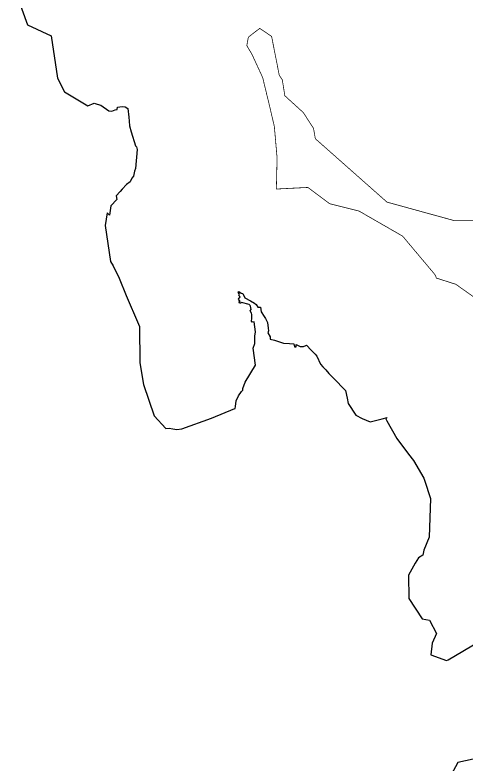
# Model space of a CAD drawing. Header units: metres. Extents: x 255476 to 378809, y 1739479 to 2227865.
# Drawn here: x 308222 to 311293, y 1907978 to 1913078 of the extents above; entities that cross this region are included whole.
import ezdxf

# ---------------------------------------------------------------- set-up
doc = ezdxf.new("R2010")
doc.units = ezdxf.units.M
doc.header["$MEASUREMENT"] = 0
doc.layers.add('COASTLINE', color=5, linetype='Continuous')
doc.layers.add('DISTRICT BOUNDRY', color=86, linetype='Continuous')

msp = doc.modelspace()

# ---------------------------------------------------------------- linework, layer by layer
at = {"layer": 'COASTLINE', "color": 1, "flags": 128}
msp.add_lwpolyline([(311542.3, 1911677.5, 5, 5, 0), (311215, 1911677.5, 5, 5, 0), (310755.2, 1911804, 5, 5, 0), (310267.5, 1912235.6, 5, 5, 0), (310255.3, 1912305.6, 5, 5, 0), (310186, 1912413.2, 5, 5, 0), (310060, 1912527.9, 5, 5, 0), (310042.6, 1912636.2, 5, 5, 0), (310021.5, 1912669, 5, 5, 0), (310000.4, 1912776.9, 5, 5, 0), (309969.7, 1912932.2, 5, 5, 0), (309889, 1912987.1, 5, 5, 0), (309811.5, 1912927, 5, 5, 0), (309800.8, 1912869, 5, 5, 0), (309834.8, 1912812.5, 5, 5, 0), (309908.9, 1912652.2, 5, 5, 0), (309958.3, 1912448.2, 5, 5, 0), (309988.5, 1912318.2, 5, 5, 0), (310007, 1912105, 5, 5, 0), (310002.1, 1911893, 5, 5, 0), (310216.7, 1911903.9, 5, 5, 0), (310365.2, 1911793, 5, 5, 0), (310564.7, 1911743.2, 5, 5, 0), (310861.9, 1911572.2, 5, 5, 0), (311082, 1911310.1, 5, 5, 0), (311092.4, 1911286.5, 5, 5, 0), (311224.1, 1911244.5, 5, 5, 0), (311535.6, 1911023.6, 5, 5, 0)], format="xyseb", dxfattribs=at)
at = {"layer": 'DISTRICT BOUNDRY'}
for points in [[(308222.4, 1913250.9, 0), (308308.2, 1913011.7, 0), (308469.5, 1912936.3, 0), (308511.2, 1912646.8, 0), (308559.2, 1912553.8, 0), (308718.6, 1912460.2, 0), (308762.4, 1912478.7, 0), (308782, 1912469.8, 0), (308807.3, 1912463, 0), (308861, 1912426.1, 0), (308881.8, 1912423.6, 0), (308904.6, 1912431.5, 0), (308917.4, 1912435.6, 0), (308921.2, 1912449.8, 0), (308952.9, 1912454.4, 0), (308971.6, 1912453.2, 0), (308990.1, 1912440.6, 0), (308997.2, 1912383.4, 0), (308999.1, 1912356.2, 0), (309001.5, 1912323.3, 0), (309012.7, 1912283.2, 0), (309043.4, 1912187.8, 0), (309050.8, 1912180.4, 0), (309053.5, 1912162.9, 0), (309043.5, 1912033.6, 0), (309035.6, 1912015, 0), (309028.4, 1911981.4, 0), (309017.6, 1911967.7, 0), (309007.6, 1911942.6, 0), (308980.9, 1911923.4, 0), (308951.2, 1911893, 0), (308939.4, 1911876.9, 0), (308911, 1911846.8, 0), (308916.7, 1911821.9, 0), (308875.5, 1911779.1, 0), (308866.5, 1911715.4, 0), (308849.8, 1911730.6, 0), (308835.7, 1911643.7, 0), (308873.2, 1911399.8, 0), (308891.3, 1911369.1, 0), (308931.2, 1911285.7, 0), (308979.1, 1911167.4, 0), (309064.1, 1910971.9, 0), (309071, 1910956, 0), (309073.5, 1910709.6, 0), (309097.2, 1910561.4, 0), (309169.5, 1910349.8, 0), (309248.8, 1910263.7, 0), (309272.5, 1910264.1, 0), (309296.7, 1910261.5, 0), (309323.8, 1910255.9, 0), (309358.7, 1910260.5, 0), (309560, 1910332.4, 0), (309720.2, 1910399.4, 0), (309721.3, 1910399.9, 0), (309723, 1910412.6, 0), (309728.2, 1910450.8, 0), (309743.5, 1910484.5, 0), (309763.7, 1910515.1, 0), (309773.8, 1910523.7, 0), (309773.5, 1910535.9, 0), (309790, 1910578.3, 0), (309859.3, 1910694.1, 0), (309844.1, 1910809.8, 0), (309856.6, 1910842.5, 0), (309855, 1910890.2, 0), (309860, 1910921.1, 0), (309850.1, 1910987.9, 0), (309837.5, 1910986.3, 0), (309833.7, 1910993, 0), (309834.1, 1911012.4, 0), (309834.2, 1911038.4, 0), (309832.1, 1911047.6, 0), (309822.9, 1911064.3, 0), (309830.7, 1911072.7, 0), (309827.1, 1911096.6, 0), (309823.2, 1911100.4, 0), (309817.2, 1911106.3, 0), (309764.9, 1911120.8, 0), (309761.9, 1911118.2, 0), (309758.9, 1911115.7, 0), (309751.5, 1911116.8, 0), (309746, 1911124.4, 0), (309754.9, 1911128.2, 0), (309745.1, 1911143.2, 0), (309755, 1911159.7, 0), (309747.5, 1911168, 0), (309751.7, 1911178.3, 0), (309741.7, 1911189.4, 0), (309747.6, 1911196.4, 0), (309761.9, 1911184.9, 0), (309772.7, 1911180.8, 0), (309787.7, 1911151.2, 0), (309825.4, 1911131, 0), (309854.4, 1911117.1, 0), (309864.7, 1911107.4, 0), (309875.7, 1911089.1, 0), (309894.7, 1911089.5, 0), (309899.1, 1911057.1, 0), (309918.2, 1911025.8, 0), (309929, 1911012, 0), (309941, 1910984.5, 0), (309947.1, 1910946.1, 0), (309949.3, 1910926.8, 0), (309943.5, 1910913.6, 0), (309960, 1910886.3, 0), (309959.8, 1910870.3, 0), (309988.7, 1910863.8, 0), (310051.3, 1910842.8, 0), (310091.3, 1910840.8, 0), (310121.6, 1910839.1, 0), (310125.5, 1910819.7, 0), (310137.5, 1910818.6, 0), (310137.1, 1910833.8, 0), (310163.6, 1910821.5, 0), (310188, 1910820.8, 0), (310202.1, 1910826.9, 0), (310207.6, 1910829.5, 0), (310238.2, 1910796.4, 0), (310266.8, 1910769.4, 0), (310278.3, 1910754.1, 0), (310303.7, 1910701.2, 0), (310317.6, 1910682.5, 0), (310338.4, 1910662.5, 0), (310360.5, 1910637.4, 0), (310390.3, 1910605.6, 0), (310473.4, 1910522.5, 0), (310483.5, 1910468.8, 0), (310491.1, 1910432.4, 0), (310543, 1910353.5, 0), (310585.8, 1910331.5, 0), (310640.9, 1910308.8, 0), (310721.9, 1910328.6, 0), (310755.7, 1910336.5, 0), (310748, 1910328.7, 0), (310753.6, 1910315.1, 0), (310822, 1910195.4, 0), (310900.7, 1910087.4, 0), (310936.7, 1910044.9, 0), (311006.1, 1909924, 0), (311010.3, 1909911.4, 0), (311052.7, 1909785.6, 0), (311043, 1909522.1, 0), (311006.1, 1909433.8, 0), (310999, 1909400.3, 0), (310969.2, 1909381.1, 0), (310946.5, 1909346.7, 0), (310901.5, 1909264.3, 0), (310903.9, 1909105.2, 0), (310995.3, 1908966.9, 0), (311044.2, 1908957.2, 0), (311091.5, 1908868, 0), (311063, 1908800.5, 0), (311054.4, 1908722.8, 0), (311159.4, 1908684.1, 0), (311173, 1908688.6, 0), (311382.6, 1908813.4, 0)], [(311497.9, 1908046.3, 0), (311237.5, 1907988.5, 0), (311193.3, 1907904.5, 0)]]:
    msp.add_polyline3d(points, dxfattribs=at)

doc.saveas('drawing.dxf')
